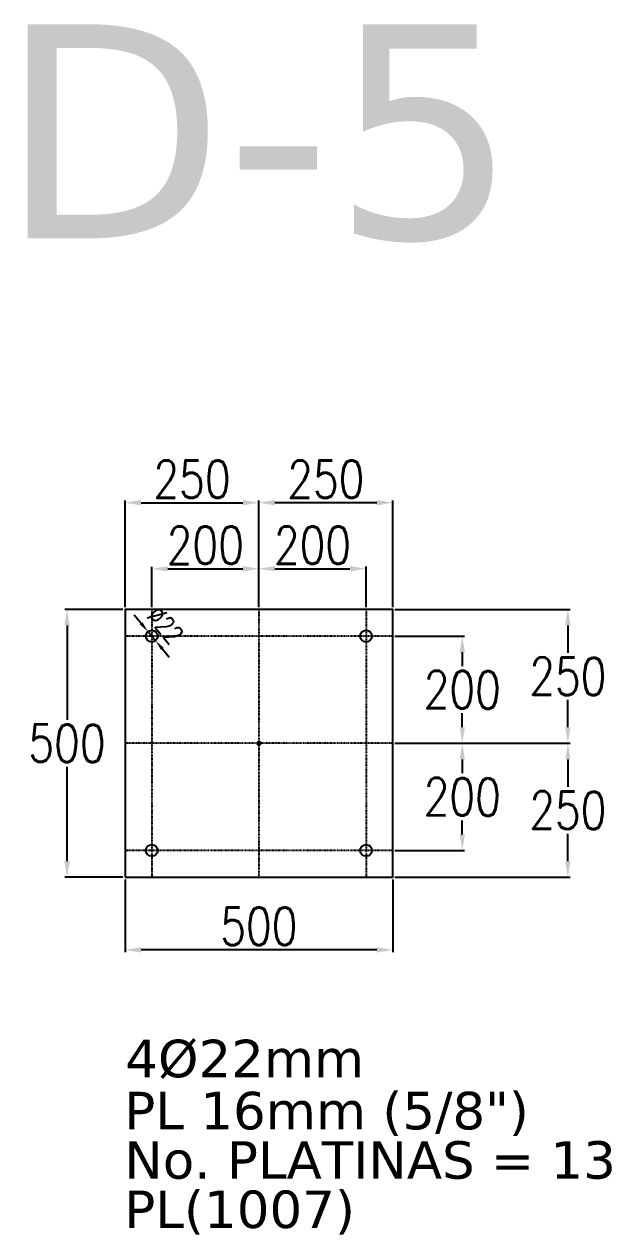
# Model space of a CAD drawing. Header units: millimetres. Extents: x 1541 to 289025, y -12015 to 47026.
# Drawn here: x 143617 to 144714, y 562 to 2821 of the extents above; entities that cross this region are included whole.
import ezdxf
from ezdxf.enums import TextEntityAlignment as Align

# ---------------------------------------------------------------- set-up
doc = ezdxf.new("R2010")
doc.units = ezdxf.units.MM
doc.header["$LTSCALE"] = 0.1
doc.linetypes.add('DASHDOT', pattern=[25.4, 12.7, -6.35, 0, -6.35])
for name, color, linetype in [('COTAS', 8, 'Continuous'), ('EJE PERNOS', 1, 'DASHDOT'), ('PERNOS', 3, 'Continuous'), ('PLATINAS', 5, 'Continuous'), ('TEXTO GENERAL', 3, 'Continuous'), ('TEXTO GENRAL', 3, 'Continuous')]:
    doc.layers.add(name, color=color, linetype=linetype)
doc.styles.add('CNI_COTAS', font='romans.shx', dxfattribs={"width": 0.8})
doc.styles.add('TEXTO GENERAL', font='verdana.ttf', dxfattribs={"height": 0.9})
doc.dimstyles.new('1.2', dxfattribs={"dimscale": 0, "dimtxt": 35, "dimasz": 20, "dimexe": 2, "dimexo": 2, "dimgap": 7, "dimtad": 1, "dimdec": 0, "dimzin": 4, "dimdsep": 46, "dimtxsty": 'CNI_COTAS', "dimcen": 0, "dimclrd": 256, "dimclrt": 3, "dimadec": 0, "dimazin": 0, "dimtfac": 1, "dimtdec": 0, "dimtmove": 2, "dimatfit": 0, "dimfxl": 0.05, "dimtolj": 1, "dimtzin": 0, "dimarcsym": 1})
doc.dimstyles.new('1.3', dxfattribs={"dimscale": 0, "dimtxt": 50, "dimasz": 30, "dimexe": 4, "dimexo": 4, "dimgap": 9, "dimtad": 1, "dimdec": 0, "dimzin": 4, "dimdsep": 46, "dimtxsty": 'CNI_COTAS', "dimcen": 0, "dimclrd": 256, "dimclrt": 3, "dimadec": 0, "dimazin": 0, "dimtfac": 1, "dimtdec": 0, "dimtmove": 2, "dimatfit": 0, "dimfxl": 0.05, "dimtolj": 1, "dimtzin": 0, "dimarcsym": 0})

# ---------------------------------------------------------------- blocks, each defined once
blk = doc.blocks.new('*D874')
at = {"layer": 'COTAS', "color": 0, "lineweight": -2, "transparency": 16777216}
for p, q in [((143801.2, 1729.1), (143692.9, 1729.1)), ((143801.2, 1229.1), (143692.9, 1229.1))]:
    blk.add_line(p, q, dxfattribs=at)
at = {"layer": 'COTAS', "lineweight": -2, "transparency": 16777216}
for p, q in [((143696.9, 1699.1), (143696.9, 1523.1)), ((143696.9, 1259.1), (143696.9, 1435.1))]:
    blk.add_line(p, q, dxfattribs=at)
at = {"layer": 'COTAS', "transparency": 16777216}
for points in [[(143691.9, 1699.1), (143701.9, 1699.1), (143696.9, 1729.1)], [(143691.9, 1259.1), (143701.9, 1259.1), (143696.9, 1229.1)]]:
    blk.add_solid(points, dxfattribs=at)
at = {"layer": 'Defpoints', "color": 0, "transparency": 16777216}
for p in [(143696.9, 1729.1), (143805.2, 1729.1), (143805.2, 1229.1)]:
    blk.add_point(p, dxfattribs=at)
at = {"layer": 'COTAS', "color": 3, "transparency": 16777216, "insert": (143696.9, 1479.1), "char_height": 70, "attachment_point": 5, "rotation": 359.5, "style": 'CNI_COTAS'}
blk.add_mtext('\\A1;500', dxfattribs=at)
blk = doc.blocks.new('*D875')
at = {"layer": 'COTAS', "color": 0, "lineweight": -2, "transparency": 16777216}
for p, q in [((143805.2, 1225.1), (143805.2, 1089.5)), ((144305.2, 1225.1), (144305.2, 1089.5))]:
    blk.add_line(p, q, dxfattribs=at)
at = {"layer": 'COTAS', "lineweight": -2, "transparency": 16777216}
blk.add_line((144275.2, 1093.5), (143835.2, 1093.5), dxfattribs=at)
at = {"layer": 'COTAS', "transparency": 16777216}
for points in [[(143835.2, 1098.5), (143835.2, 1088.5), (143805.2, 1093.5)], [(144275.2, 1098.5), (144275.2, 1088.5), (144305.2, 1093.5)]]:
    blk.add_solid(points, dxfattribs=at)
at = {"layer": 'Defpoints', "color": 0, "transparency": 16777216}
for p in [(143805.2, 1229.1), (144305.2, 1229.1), (143805.2, 1093.5)]:
    blk.add_point(p, dxfattribs=at)
at = {"layer": 'COTAS', "color": 3, "transparency": 16777216, "insert": (144055.2, 1137.5), "char_height": 70, "attachment_point": 5, "style": 'CNI_COTAS'}
blk.add_mtext('\\A1;500', dxfattribs=at)
blk = doc.blocks.new('*D876')
at = {"layer": 'COTAS', "color": 0, "lineweight": -2, "transparency": 16777216}
for p, q in [((143855.2, 1732.9), (143855.1, 1808.7)), ((144055.2, 1733.1), (144055.1, 1808.9))]:
    blk.add_line(p, q, dxfattribs=at)
at = {"layer": 'COTAS', "lineweight": -2, "transparency": 16777216}
blk.add_line((143885.1, 1804.8), (144025.1, 1804.9), dxfattribs=at)
at = {"layer": 'COTAS', "transparency": 16777216}
for points in [[(143885.1, 1809.8), (143885.1, 1799.8), (143855.1, 1804.7)], [(144025.1, 1809.9), (144025.1, 1799.9), (144055.1, 1804.9)]]:
    blk.add_solid(points, dxfattribs=at)
at = {"layer": 'Defpoints', "color": 0, "transparency": 16777216}
for p in [(144055.1, 1804.9), (143855.2, 1728.9), (144055.2, 1729.1)]:
    blk.add_point(p, dxfattribs=at)
at = {"layer": 'COTAS', "color": 3, "transparency": 16777216, "insert": (143955.1, 1848.8), "char_height": 70, "attachment_point": 5, "rotation": 0.0625, "style": 'CNI_COTAS'}
blk.add_mtext('\\A1;200', dxfattribs=at)
blk = doc.blocks.new('*D871')
at = {"layer": 'COTAS', "color": 0, "lineweight": -2, "transparency": 16777216}
for p, q in [((143805.2, 1733.1), (143805.2, 1932.2)), ((144055.2, 1733.1), (144055.2, 1932.2))]:
    blk.add_line(p, q, dxfattribs=at)
at = {"layer": 'COTAS', "lineweight": -2, "transparency": 16777216}
blk.add_line((143835.2, 1928.2), (144025.2, 1928.2), dxfattribs=at)
at = {"layer": 'COTAS', "transparency": 16777216}
for points in [[(143835.2, 1933.2), (143835.2, 1923.2), (143805.2, 1928.2)], [(144025.2, 1933.2), (144025.2, 1923.2), (144055.2, 1928.2)]]:
    blk.add_solid(points, dxfattribs=at)
at = {"layer": 'Defpoints', "color": 0, "transparency": 16777216}
for p in [(144055.2, 1928.2), (143805.2, 1729.1), (144055.2, 1729.1)]:
    blk.add_point(p, dxfattribs=at)
at = {"layer": 'COTAS', "color": 3, "transparency": 16777216, "insert": (143930.2, 1972.2), "char_height": 70, "attachment_point": 5, "style": 'CNI_COTAS'}
blk.add_mtext('\\A1;250', dxfattribs=at)
blk = doc.blocks.new('*D872')
at = {"layer": 'COTAS', "color": 0, "lineweight": -2, "transparency": 16777216}
for p, q in [((144055.2, 1733.1), (144055.2, 1808.9)), ((144255.2, 1733.1), (144255.2, 1808.9))]:
    blk.add_line(p, q, dxfattribs=at)
at = {"layer": 'COTAS', "lineweight": -2, "transparency": 16777216}
blk.add_line((144085.2, 1804.9), (144225.2, 1804.9), dxfattribs=at)
at = {"layer": 'COTAS', "transparency": 16777216}
for points in [[(144085.2, 1809.9), (144085.2, 1799.9), (144055.2, 1804.9)], [(144225.2, 1809.9), (144225.2, 1799.9), (144255.2, 1804.9)]]:
    blk.add_solid(points, dxfattribs=at)
at = {"layer": 'Defpoints', "color": 0, "transparency": 16777216}
for p in [(144255.2, 1804.9), (144055.2, 1729.1), (144255.2, 1729.1)]:
    blk.add_point(p, dxfattribs=at)
at = {"layer": 'COTAS', "color": 3, "transparency": 16777216, "insert": (144155.2, 1848.9), "char_height": 70, "attachment_point": 5, "style": 'CNI_COTAS'}
blk.add_mtext('\\A1;200', dxfattribs=at)
blk = doc.blocks.new('*D877')
at = {"layer": 'COTAS', "color": 0, "lineweight": -2, "transparency": 16777216}
for p, q in [((144055.2, 1733.1), (144055.2, 1932.2)), ((144305.2, 1733.1), (144305.2, 1932.2))]:
    blk.add_line(p, q, dxfattribs=at)
at = {"layer": 'COTAS', "lineweight": -2, "transparency": 16777216}
blk.add_line((144275.2, 1928.2), (144085.2, 1928.2), dxfattribs=at)
at = {"layer": 'COTAS', "transparency": 16777216}
for points in [[(144085.2, 1933.2), (144085.2, 1923.2), (144055.2, 1928.2)], [(144275.2, 1933.2), (144275.2, 1923.2), (144305.2, 1928.2)]]:
    blk.add_solid(points, dxfattribs=at)
at = {"layer": 'Defpoints', "color": 0, "transparency": 16777216}
for p in [(144055.2, 1928.2), (144055.2, 1729.1), (144305.2, 1729.1)]:
    blk.add_point(p, dxfattribs=at)
at = {"layer": 'COTAS', "color": 3, "transparency": 16777216, "insert": (144180.2, 1972.2), "char_height": 70, "attachment_point": 5, "style": 'CNI_COTAS'}
blk.add_mtext('\\A1;250', dxfattribs=at)
blk = doc.blocks.new('*D878')
at = {"layer": 'COTAS', "color": 0, "lineweight": -2, "transparency": 16777216}
for p, q in [((144309.2, 1679.1), (144438.9, 1679.1)), ((144309.2, 1479.1), (144438.9, 1479.1))]:
    blk.add_line(p, q, dxfattribs=at)
at = {"layer": 'COTAS', "lineweight": -2, "transparency": 16777216}
for p, q in [((144434.9, 1649.1), (144434.9, 1623.1)), ((144434.9, 1509.1), (144434.9, 1535.1))]:
    blk.add_line(p, q, dxfattribs=at)
at = {"layer": 'COTAS', "transparency": 16777216}
for points in [[(144429.9, 1649.1), (144439.9, 1649.1), (144434.9, 1679.1)], [(144429.9, 1509.1), (144439.9, 1509.1), (144434.9, 1479.1)]]:
    blk.add_solid(points, dxfattribs=at)
at = {"layer": 'Defpoints', "color": 0, "transparency": 16777216}
for p in [(144305.2, 1679.1), (144305.2, 1479.1), (144434.9, 1479.1)]:
    blk.add_point(p, dxfattribs=at)
at = {"layer": 'COTAS', "color": 3, "transparency": 16777216, "insert": (144434.9, 1579.1), "char_height": 70, "attachment_point": 5, "rotation": 359.5, "style": 'CNI_COTAS'}
blk.add_mtext('\\A1;200', dxfattribs=at)
blk = doc.blocks.new('*D879')
at = {"layer": 'COTAS', "color": 0, "lineweight": -2, "transparency": 16777216}
for p, q in [((144309.2, 1479.1), (144438.9, 1479.1)), ((144309.2, 1279.1), (144438.9, 1279.1))]:
    blk.add_line(p, q, dxfattribs=at)
at = {"layer": 'COTAS', "lineweight": -2, "transparency": 16777216}
for p, q in [((144434.9, 1449.1), (144434.9, 1423.1)), ((144434.9, 1309.1), (144434.9, 1335.1))]:
    blk.add_line(p, q, dxfattribs=at)
at = {"layer": 'COTAS', "transparency": 16777216}
for points in [[(144429.9, 1449.1), (144439.9, 1449.1), (144434.9, 1479.1)], [(144429.9, 1309.1), (144439.9, 1309.1), (144434.9, 1279.1)]]:
    blk.add_solid(points, dxfattribs=at)
at = {"layer": 'Defpoints', "color": 0, "transparency": 16777216}
for p in [(144305.2, 1479.1), (144305.2, 1279.1), (144434.9, 1279.1)]:
    blk.add_point(p, dxfattribs=at)
at = {"layer": 'COTAS', "color": 3, "transparency": 16777216, "insert": (144434.9, 1379.1), "char_height": 70, "attachment_point": 5, "rotation": 359.5, "style": 'CNI_COTAS'}
blk.add_mtext('\\A1;200', dxfattribs=at)
blk = doc.blocks.new('*D880')
at = {"layer": 'COTAS', "color": 0, "lineweight": -2, "transparency": 16777216}
for p, q in [((144309.2, 1479.1), (144636, 1479.1)), ((144309.2, 1229.1), (144636, 1229.1))]:
    blk.add_line(p, q, dxfattribs=at)
at = {"layer": 'COTAS', "lineweight": -2, "transparency": 16777216}
for p, q in [((144632, 1449.1), (144632, 1398.1)), ((144632, 1259.1), (144632, 1310.1))]:
    blk.add_line(p, q, dxfattribs=at)
at = {"layer": 'COTAS', "transparency": 16777216}
for points in [[(144627, 1449.1), (144637, 1449.1), (144632, 1479.1)], [(144627, 1259.1), (144637, 1259.1), (144632, 1229.1)]]:
    blk.add_solid(points, dxfattribs=at)
at = {"layer": 'Defpoints', "color": 0, "transparency": 16777216}
for p in [(144305.2, 1479.1), (144632, 1479.1), (144305.2, 1229.1)]:
    blk.add_point(p, dxfattribs=at)
at = {"layer": 'COTAS', "color": 3, "transparency": 16777216, "insert": (144632, 1354.1), "char_height": 70, "attachment_point": 5, "rotation": 359.5, "style": 'CNI_COTAS'}
blk.add_mtext('\\A1;250', dxfattribs=at)
blk = doc.blocks.new('*D873')
at = {"layer": 'COTAS', "color": 0, "lineweight": -2, "transparency": 16777216}
for p, q in [((144309.2, 1729.1), (144636, 1729.1)), ((144309.2, 1479.1), (144636, 1479.1))]:
    blk.add_line(p, q, dxfattribs=at)
at = {"layer": 'COTAS', "lineweight": -2, "transparency": 16777216}
for p, q in [((144632, 1699.1), (144632, 1648.1)), ((144632, 1509.1), (144632, 1560.1))]:
    blk.add_line(p, q, dxfattribs=at)
at = {"layer": 'COTAS', "transparency": 16777216}
for points in [[(144627, 1699.1), (144637, 1699.1), (144632, 1729.1)], [(144627, 1509.1), (144637, 1509.1), (144632, 1479.1)]]:
    blk.add_solid(points, dxfattribs=at)
at = {"layer": 'Defpoints', "color": 0, "transparency": 16777216}
for p in [(144305.2, 1729.1), (144305.2, 1479.1), (144632, 1479.1)]:
    blk.add_point(p, dxfattribs=at)
at = {"layer": 'COTAS', "color": 3, "transparency": 16777216, "insert": (144632, 1604.1), "char_height": 70, "attachment_point": 5, "rotation": 359.5, "style": 'CNI_COTAS'}
blk.add_mtext('\\A1;250', dxfattribs=at)
blk = doc.blocks.new('*D881')
at = {"layer": 'COTAS', "lineweight": -2, "ltscale": 3, "transparency": 16777216}
for p, q in [((143835.3, 1702.9), (143822.5, 1718.3)), ((143848.2, 1687.5), (143862.2, 1670.6)), ((143875, 1655.3), (143887.8, 1639.9))]:
    blk.add_line(p, q, dxfattribs=at)
at = {"layer": 'COTAS', "ltscale": 3, "transparency": 16777216}
for points in [[(143837.9, 1705), (143832.8, 1700.8), (143848.2, 1687.5)], [(143877.6, 1657.4), (143872.5, 1653.1), (143862.2, 1670.6)]]:
    blk.add_solid(points, dxfattribs=at)
at = {"layer": 'Defpoints', "color": 0, "ltscale": 3, "transparency": 16777216}
for p in [(143848.2, 1687.5), (143862.2, 1670.6)]:
    blk.add_point(p, dxfattribs=at)
at = {"layer": 'COTAS', "color": 3, "ltscale": 3, "transparency": 16777216, "insert": (143880.4, 1699.8), "char_height": 35, "attachment_point": 5, "rotation": 309.8132, "style": 'CNI_COTAS'}
blk.add_mtext('\\A1;∅22', dxfattribs=at)

msp = doc.modelspace()

# ---------------------------------------------------------------- linework, layer by layer
at = {"layer": 'COTAS', "color": 2, "const_width": 5}
msp.add_lwpolyline([(144052.7, 1479.1, 1), (144057.7, 1479.1, 1)], format="xyb", close=True, dxfattribs=at)
at = {"layer": 'EJE PERNOS'}
for p, q in [((143855.2, 1728.9), (143855.2, 1228.9)), ((144255.2, 1728.9), (144255.2, 1228.9)), ((144305.2, 1679.1), (143805.2, 1679.1)), ((144305.2, 1279.1), (143805.2, 1279.1))]:
    msp.add_line(p, q, dxfattribs=at)
at = {"layer": 'EJE PERNOS', "color": 4}
for p, q in [((144055.2, 1729.1), (144055.2, 1229.1)), ((144305.2, 1479.1), (143805.2, 1479.1))]:
    msp.add_line(p, q, dxfattribs=at)
at = {"layer": 'PERNOS'}
for centre in [(143855.2, 1679.1), (144255.2, 1679.1), (143855.2, 1279.1), (144255.2, 1279.1)]:
    msp.add_circle(centre, 11, dxfattribs=at)
at = {"layer": 'PLATINAS'}
msp.add_lwpolyline([(143805.2, 1229.1), (144305.2, 1229.1), (144305.2, 1729.1), (143805.2, 1729.1)], close=True, dxfattribs=at)

# ---------------------------------------------------------------- texts
at = {"layer": 'TEXTO GENERAL', "color": 3, "style": 'TEXTO GENERAL'}
for s, p in [('4%%C22mm', (143805.7, 855.8)), ('PL 16mm (5/8")', (143803.9, 758.5)), ('No. PLATINAS = 13', (143803.9, 666.4)), ('PL(1007)', (143803.9, 574.3))]:
    msp.add_text(s, height=70, dxfattribs=at).set_placement(p)
at = {"layer": 'TEXTO GENRAL', "color": 3, "style": 'TEXTO GENERAL'}
msp.add_text('D-5', height=400, dxfattribs=at).set_placement((144054.5, 2621.4), align=Align.MIDDLE_CENTER)

# ---------------------------------------------------------------- dimensions: what is measured, and where the dimension line sits
at = {"layer": 'COTAS'}
for base, p1, p2, picture, middle in [((144055.2, 1928.2), (143805.2, 1729.1), (144055.2, 1729.1), '*D871', (143930.2, 1972.2)), ((144055.2, 1928.2), (144305.2, 1729.1), (144055.2, 1729.1), '*D877', (144180.2, 1972.2)), ((144255.2, 1804.9), (144055.2, 1729.1), (144255.2, 1729.1), '*D872', (144155.2, 1848.9)), ((143805.2, 1093.5), (144305.2, 1229.1), (143805.2, 1229.1), '*D875', (144055.2, 1137.5))]:
    dim = msp.add_linear_dim(base=base, p1=p1, p2=p2, dimstyle='1.3', override={"dimscale": 1, "dimtxt": 70}, dxfattribs=at)
    dim.commit()
    dim.dimension.update_dxf_attribs({"geometry": picture, "text_midpoint": middle})
dim = msp.add_aligned_dim(p1=(143855.2, 1728.9), p2=(144055.2, 1729.1), distance=75.9, dimstyle='1.3', override={"dimscale": 1, "dimtxt": 70}, dxfattribs=at)
dim.commit()
dim.dimension.update_dxf_attribs({"geometry": '*D876', "text_midpoint": (143955.1, 1848.8)})
at = {"layer": 'COTAS', "ltscale": 3}
dim = msp.add_diameter_dim_2p(p1=(143848.2, 1687.5), p2=(143862.2, 1670.6), dimstyle='1.2', override={"dimscale": 1}, dxfattribs=at)
dim.commit()
dim.dimension.update_dxf_attribs({"geometry": '*D881', "text_midpoint": (143880.4, 1699.8), "dimtype": 163})
at = {"layer": 'COTAS'}
for base, p1, p2, angle, picture, middle in [((143696.9, 1729.1), (143805.2, 1229.1), (143805.2, 1729.1), 270, '*D874', (143696.9, 1479.1)), ((144434.9, 1479.1), (144305.2, 1679.1), (144305.2, 1479.1), 90, '*D878', (144434.9, 1579.1)), ((144632, 1479.1), (144305.2, 1229.1), (144305.2, 1479.1), 90, '*D880', (144632, 1354.1))]:
    dim = msp.add_linear_dim(base=base, p1=p1, p2=p2, angle=angle, dimstyle='1.3', override={"dimscale": 1, "dimtxt": 70}, dxfattribs=at)
    dim.commit()
    dim.dimension.update_dxf_attribs({"geometry": picture, "text_midpoint": middle, "text_rotation": 359.5})
for p1, p2, distance, picture, middle in [((144305.2, 1729.1), (144305.2, 1479.1), 326.8, '*D873', (144632, 1604.1)), ((144305.2, 1479.1), (144305.2, 1279.1), 129.7, '*D879', (144434.9, 1379.1))]:
    dim = msp.add_aligned_dim(p1=p1, p2=p2, distance=distance, dimstyle='1.3', override={"dimscale": 1, "dimtxt": 70}, dxfattribs=at)
    dim.commit()
    dim.dimension.update_dxf_attribs({"geometry": picture, "text_midpoint": middle, "text_rotation": 359.5})

doc.saveas('drawing.dxf')
